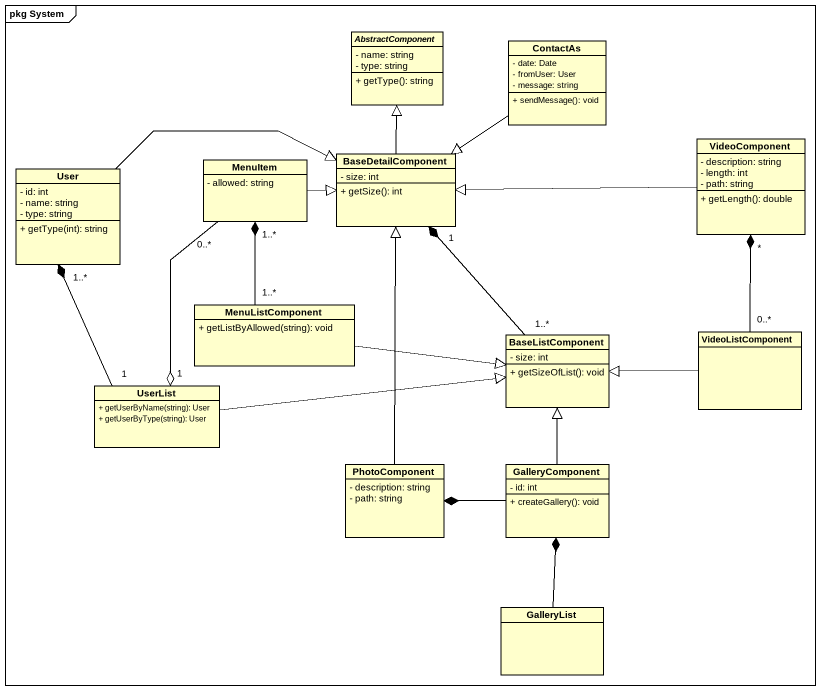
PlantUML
@startuml
mainframe pkg System
hide circle
hide empty members
skinparam classAttributeIconSize 0
abstract class AbstractComponent {
  - name: string
  - type: string
  + getType(): string
}
class ContactAs {
  - date: Date
  - fromUser: User
  - message: string
  + sendMessage(): void
}
class BaseDetailComponent {
  - size: int
  + getSize(): int
}
class VideoComponent {
  - description: string
  - length: int
  - path: string
  + getLength(): double
}
class User {
  - id: int
  - name: string
  - type: string
  + getType(int): string
}
class MenuItem {
  - allowed: string
}
class MenuListComponent {
  + getListByAllowed(string): void
}
class BaseListComponent {
  - size: int
  + getSizeOfList(): void
}
class VideoListComponent
class UserList {
  + getUserByName(string): User
  + getUserByType(string): User
}
class PhotoComponent {
  - description: string
  - path: string
}
class GalleryComponent {
  - id: int
  + createGallery(): void
}
class GalleryList
ContactAs --|> BaseDetailComponent
BaseDetailComponent -up-|> AbstractComponent
VideoComponent -left-|> BaseDetailComponent
User -right-|> BaseDetailComponent
MenuItem -right-|> BaseDetailComponent
MenuItem "0..*" --o "1" UserList
MenuListComponent "1..*" -up-* "1..*" MenuItem
MenuListComponent -right-|> BaseListComponent
BaseListComponent "1..*" -up-* "1" BaseDetailComponent
VideoListComponent "0..*" -up-* "*" VideoComponent
VideoListComponent -left-|> BaseListComponent
UserList "1" -up-* "1..*" User
UserList -right-|> BaseListComponent
PhotoComponent -up-|> BaseDetailComponent
GalleryComponent -up-|> BaseListComponent
GalleryComponent -left-* PhotoComponent
GalleryList -up-* GalleryComponent
@enduml
